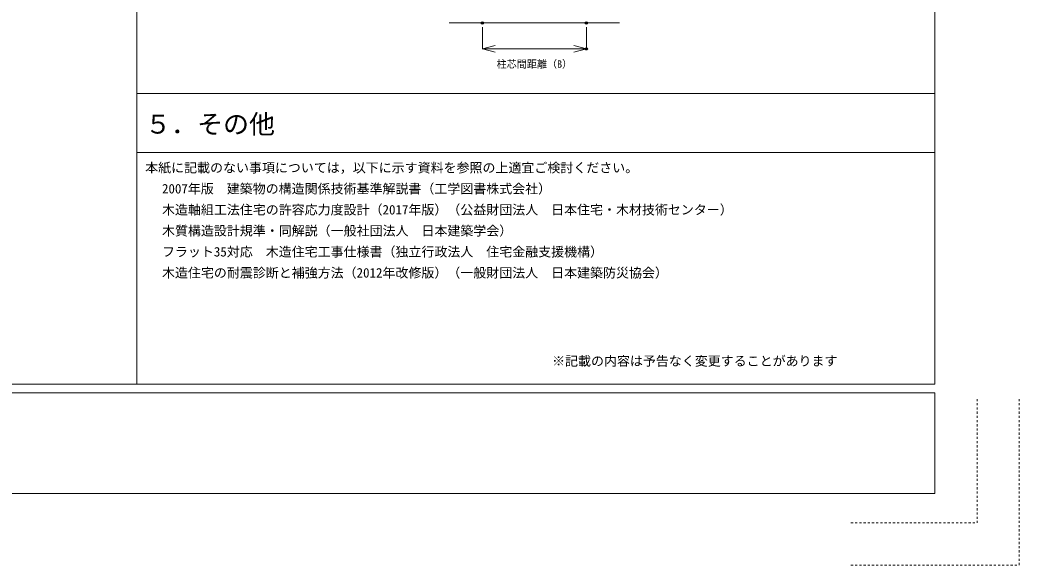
# Model space of a CAD drawing. Units: millimetres, scale not verified. Extents: x -2100 to 2100, y -1485 to 1485.
# Drawn here: x 911 to 2100, y -1485 to -837 of the extents above; entities that cross this region are included whole.
import ezdxf
from ezdxf.enums import TextEntityAlignment as Align

# ---------------------------------------------------------------- set-up
doc = ezdxf.new("R2010")
doc.units = ezdxf.units.MM
doc.header["$LTSCALE"] = 5
doc.header["$PDMODE"] = 32
doc.header["$PDSIZE"] = 2.5
doc.linetypes.add('USER1', pattern=[1, 0.5, -0.5])
for name, color, linetype, lineweight in [('0-0_0', 7, 'Continuous', 18), ('0-1_レイヤ14', 6, 'Continuous', 18), ('0-2_レイヤ15', 3, 'USER1', 18), ('0-3_レイヤ0', 2, 'Continuous', 18)]:
    doc.layers.add(name, color=color, linetype=linetype, lineweight=lineweight)
doc.layers.add('0-4_Defpoints', color=7, linetype='Continuous')
doc.layers.add('1-B_レイヤ0 @ 1', color=7, linetype='Continuous')
doc.styles.add('ＭＳ ゴシック', font='')
doc.styles.get('ＭＳ ゴシック').set_extended_font_data('MS Gothic')

# ---------------------------------------------------------------- blocks, each defined once
blk = doc.blocks.new('_Open30')
at = {"layer": '0-0_0'}
blk.add_line((0, 0), (-1, 0), dxfattribs=at)
blk.add_lwpolyline([(-1, 0.2679), (0, 0), (-1, -0.2679)], dxfattribs=at)
blk = doc.blocks.new('D36')
at = {"layer": '0-3_レイヤ0', "color": 4}
for p, q in [((3237.828, 1533.883), (3237.828, 1507.813)), ((3361.588, 1533.883), (3361.588, 1507.813)), ((3252.828, 1507.993), (3346.588, 1507.993))]:
    blk.add_line(p, q, dxfattribs=at)
at = {"layer": '0-4_Defpoints'}
for p in [(3237.828, 1538.883), (3361.588, 1538.883), (3361.588, 1507.993)]:
    blk.add_point(p, dxfattribs=at)
at = {"layer": '0-3_レイヤ0', "xscale": 15, "yscale": 15, "rotation": 180}
blk.add_blockref('_Open30', (3237.828, 1507.993), dxfattribs=at)
at = {"layer": '0-3_レイヤ0', "xscale": 15, "yscale": 15}
blk.add_blockref('_Open30', (3361.588, 1507.993), dxfattribs=at)
at = {"layer": '0-3_レイヤ0', "color": 7, "style": 'ＭＳ ゴシック'}
blk.add_text('柱芯間距離（B）', height=8.798, dxfattribs=at).set_placement((3254.708, 1482.971), align=Align.BOTTOM_LEFT)

msp = doc.modelspace()

# ---------------------------------------------------------------- linework, layer by layer
at = {"layer": '0-1_レイヤ14', "color": 2}
for p, q in [((1050, -1270), (1050, 1210)), ((1050, -923.837), (2000, -923.837)), ((1050, -994.14), (2000, -994.14))]:
    msp.add_line(p, q, dxfattribs=at)
at = {"layer": '0-2_レイヤ15', "color": 2, "linetype": 'Continuous'}
for p, q in [((2000, -1270), (2000, 1210)), ((2000, -1270), (-2000, -1270)), ((2000, -1280), (-2000, -1280)), ((2000, -1400), (2000, -1280)), ((2000, -1400), (-2000, -1400))]:
    msp.add_line(p, q, dxfattribs=at)
at = {"layer": '0-2_レイヤ15'}
for p, q in [((2050, -1435), (2050, -1285)), ((1900, -1435), (2050, -1435))]:
    msp.add_line(p, q, dxfattribs=at)
msp.add_lwpolyline([(1900, -1485), (2100, -1485), (2100, -1285)], dxfattribs=at)
at = {"layer": '0-3_レイヤ0', "color": 3}
msp.add_line((1421.902, -840.089), (1624.542, -840.089), dxfattribs=at)

# ---------------------------------------------------------------- block references
at = {"layer": '1-B_レイヤ0 @ 1'}
msp.add_blockref('D36', (-1776.486, -2378.972), dxfattribs=at)

# ---------------------------------------------------------------- texts
at = {"layer": '0-1_レイヤ14', "color": 7, "style": 'ＭＳ ゴシック'}
msp.add_text('５．その他', height=22.65, dxfattribs=at).set_placement((1060, -978.516), align=Align.BOTTOM_LEFT)
at = {"layer": '0-3_レイヤ0', "color": 7, "style": 'ＭＳ ゴシック'}
for s, p in [('本紙に記載のない事項については，以下に示す資料を参照の上適宜ご検討ください。', (1060, -1021.328)), ('2007年版\u3000建築物の構造関係技術基準解説書（工学図書株式会社）', (1080, -1046.328)), ('木造軸組工法住宅の許容応力度設計（2017年版）（公益財団法人\u3000日本住宅・木材技術センター）', (1080, -1071.328)), ('木質構造設計規準・同解説（一般社団法人\u3000日本建築学会）', (1080, -1096.328)), ('フラット35対応\u3000木造住宅工事仕様書（独立行政法人\u3000住宅金融支援機構）', (1080, -1121.328)), ('木造住宅の耐震診断と補強方法（2012年改修版）（一般財団法人\u3000日本建築防災協会）', (1080, -1146.328)), ('※記載の内容は予告なく変更することがあります', (1544.255, -1251.314))]:
    msp.add_text(s, height=11.32, dxfattribs=at).set_placement(p, align=Align.BOTTOM_LEFT)

doc.saveas('drawing.dxf')
